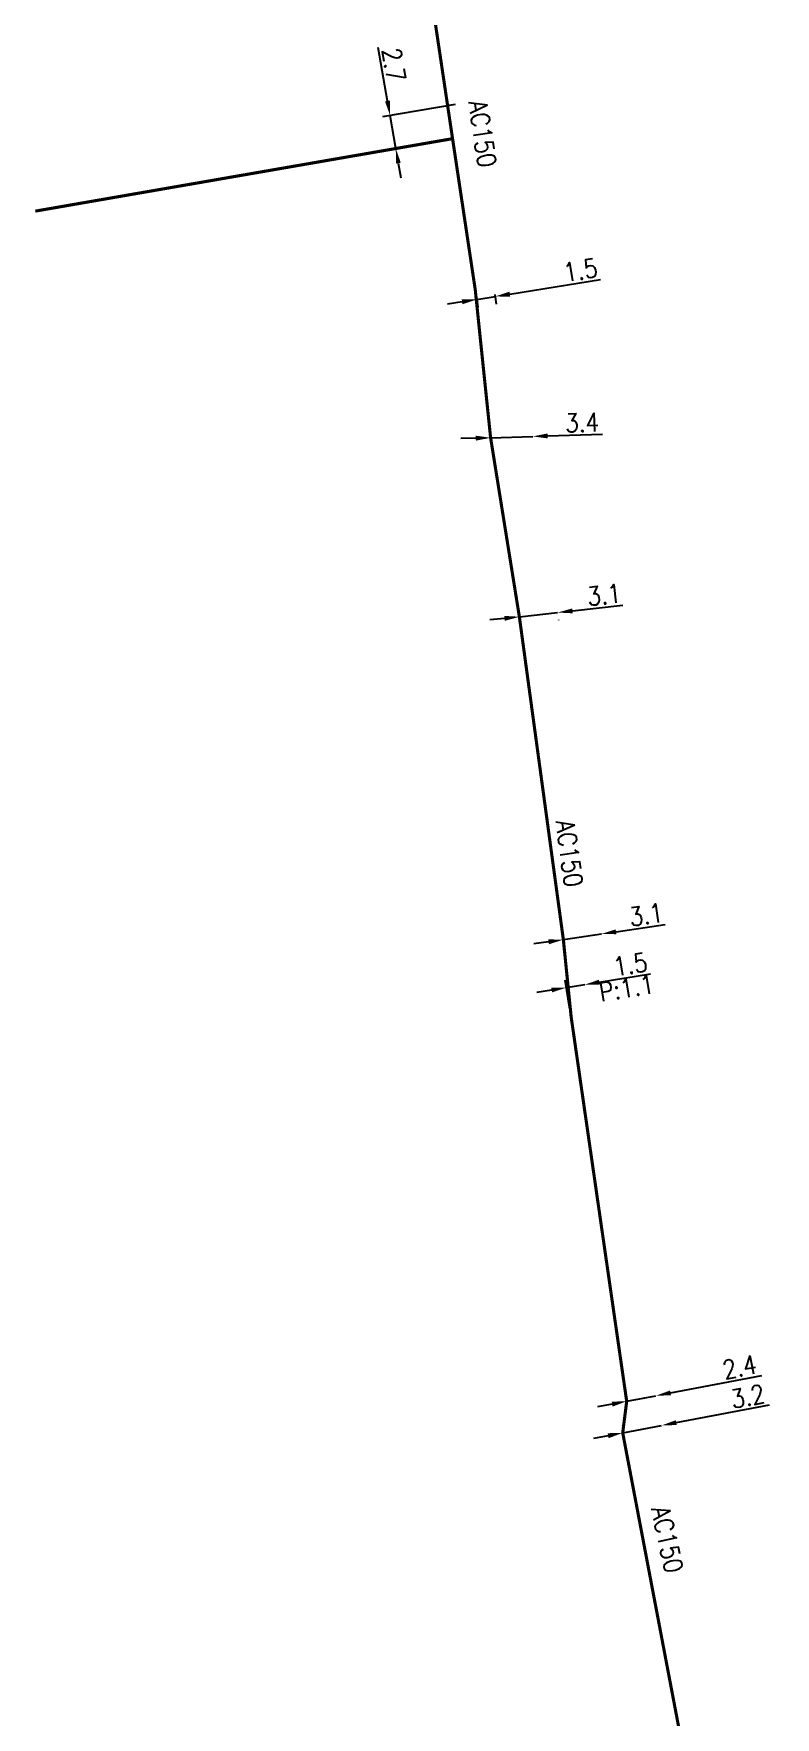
# Model space of a CAD drawing. Header units: millimetres. Extents: x 155997 to 157006, y 121209 to 122008.
# Drawn here: x 156834.7 to 156894.5, y 121737 to 121872.9 of the extents above; entities that cross this region are included whole.
import ezdxf

# ---------------------------------------------------------------- set-up
doc = ezdxf.new("R2010")
doc.units = ezdxf.units.MM
doc.linetypes.add('L_100_AP', pattern=[14, 10, -1.5, 1, -1.5])
doc.linetypes.add('L_RAC_AP', pattern=[3.5, 2, -1.5])
doc.layers.add('L_140', color=3, linetype='CONTINUOUS')
doc.layers.add('L_170', color=7, linetype='CONTINUOUS', plot=False)
doc.styles.get("Standard").update_dxf_attribs({"font": 'romans.shx', "width": 0.85})
doc.dimstyles.get("Standard").update_dxf_attribs({"dimtxt": 1.5, "dimasz": 1.2, "dimexe": 0.625, "dimexo": 0.625, "dimgap": 0.25, "dimtad": 1, "dimdec": 1, "dimzin": 0, "dimdsep": 46, "dimtxsty": 'Standard', "dimcen": -0.5, "dimadec": 0, "dimazin": 0, "dimtfac": 1, "dimtdec": 1, "dimtmove": 0, "dimatfit": 3, "dimfxl": 0, "dimtolj": 1, "dimtzin": 0, "dimarcsym": 0})

# ---------------------------------------------------------------- blocks, each defined once
blk = doc.blocks.new('*D329')
at = {"layer": 'L_140', "color": 0, "linetype": 'Continuous', "lineweight": -2, "transparency": 16777216}
for p, q in [((156886.07, 121763.19), (156893.43, 121764.6)), ((156881.36, 121762.28), (156880.18, 121762.05)), ((156882.53, 121762.51), (156884.89, 121762.96))]:
    blk.add_line(p, q, dxfattribs=at)
at = {"layer": 'L_140', "color": 0, "linetype": 'Continuous', "transparency": 16777216}
for points in [[(156881.32, 121762.48), (156881.39, 121762.08), (156882.53, 121762.51)], [(156886.03, 121763.38), (156886.11, 121762.99), (156884.89, 121762.96)]]:
    blk.add_solid(points, dxfattribs=at)
at = {"layer": 'L_140', "color": 0, "linetype": 'Continuous', "transparency": 16777216, "insert": (156891.65, 121765.28), "char_height": 1.5, "attachment_point": 5, "rotation": 10.8734}
blk.add_mtext('\\A1;2.4', dxfattribs=at)
blk = doc.blocks.new('*D330')
at = {"layer": 'L_140', "color": 0, "linetype": 'Continuous', "lineweight": -2, "transparency": 16777216}
for p, q in [((156886.53, 121760.79), (156894.05, 121762.23)), ((156881.03, 121759.73), (156879.85, 121759.5)), ((156882.09, 121760.57), (156882.09, 121760.57)), ((156882.21, 121759.96), (156885.35, 121760.56))]:
    blk.add_line(p, q, dxfattribs=at)
at = {"layer": 'L_140', "color": 0, "linetype": 'Continuous', "transparency": 16777216}
for points in [[(156886.49, 121760.98), (156886.57, 121760.59), (156885.35, 121760.56)], [(156880.99, 121759.93), (156881.07, 121759.53), (156882.21, 121759.96)]]:
    blk.add_solid(points, dxfattribs=at)
at = {"layer": 'L_140', "color": 0, "linetype": 'Continuous', "transparency": 16777216, "insert": (156892.3, 121762.91), "char_height": 1.5, "attachment_point": 5, "rotation": 10.8734}
blk.add_mtext('\\A1;3.2', dxfattribs=at)
blk = doc.blocks.new('*D331')
at = {"layer": 'L_140', "color": 0, "linetype": 'Continuous', "lineweight": -2, "transparency": 16777216}
for p, q in [((156877.94, 121794.16), (156877.56, 121796.52)), ((156877.66, 121795.91), (156879.14, 121796.15)), ((156880.32, 121796.34), (156884.46, 121797.02)), ((156876.47, 121795.71), (156875.29, 121795.52))]:
    blk.add_line(p, q, dxfattribs=at)
at = {"layer": 'L_140', "color": 0, "linetype": 'Continuous', "transparency": 16777216}
for points in [[(156880.29, 121796.54), (156880.36, 121796.15), (156879.14, 121796.15)], [(156876.44, 121795.91), (156876.51, 121795.52), (156877.66, 121795.91)]]:
    blk.add_solid(points, dxfattribs=at)
at = {"layer": 'L_140', "color": 0, "linetype": 'Continuous', "transparency": 16777216, "insert": (156882.82, 121797.77), "char_height": 1.5, "attachment_point": 5, "rotation": 9.2857}
blk.add_mtext('\\A1;1.5', dxfattribs=at)
blk = doc.blocks.new('*D332')
at = {"layer": 'L_140', "color": 0, "linetype": 'Continuous', "lineweight": -2, "transparency": 16777216}
for p, q in [((156877.42, 121799.78), (156880.49, 121800.24)), ((156881.67, 121800.42), (156885.64, 121801.01)), ((156876.23, 121799.61), (156875.05, 121799.43))]:
    blk.add_line(p, q, dxfattribs=at)
at = {"layer": 'L_140', "color": 0, "linetype": 'Continuous', "transparency": 16777216}
for points in [[(156881.64, 121800.61), (156881.7, 121800.22), (156880.49, 121800.24)], [(156876.2, 121799.8), (156876.26, 121799.41), (156877.42, 121799.78)]]:
    blk.add_solid(points, dxfattribs=at)
at = {"layer": 'L_140', "color": 0, "linetype": 'Continuous', "transparency": 16777216, "insert": (156884.1, 121801.79), "char_height": 1.5, "attachment_point": 5, "rotation": 8.4619}
blk.add_mtext('\\A1;3.1', dxfattribs=at)
blk = doc.blocks.new('*D333')
at = {"layer": 'L_140', "color": 0, "linetype": 'Continuous', "lineweight": -2, "transparency": 16777216}
for p, q in [((156873.87, 121825.85), (156876.95, 121826.19)), ((156878.15, 121826.33), (156882.21, 121826.78)), ((156872.68, 121825.72), (156871.49, 121825.59)), ((156877.02, 121825.59), (156877.02, 121825.57))]:
    blk.add_line(p, q, dxfattribs=at)
at = {"layer": 'L_140', "color": 0, "linetype": 'Continuous', "transparency": 16777216}
for points in [[(156878.13, 121826.52), (156878.17, 121826.13), (156876.95, 121826.19)], [(156872.66, 121825.92), (156872.7, 121825.52), (156873.87, 121825.85)]]:
    blk.add_solid(points, dxfattribs=at)
at = {"layer": 'L_140', "color": 0, "linetype": 'Continuous', "transparency": 16777216, "insert": (156880.71, 121827.62), "char_height": 1.5, "attachment_point": 5, "rotation": 6.3101}
blk.add_mtext('\\A1;3.1', dxfattribs=at)
blk = doc.blocks.new('*D334')
at = {"layer": 'L_140', "color": 0, "linetype": 'Continuous', "lineweight": -2, "transparency": 16777216}
for p, q in [((156870.35, 121840.27), (156869.15, 121840.23)), ((156871.53, 121840.93), (156871.53, 121840.93)), ((156871.55, 121840.3), (156874.95, 121840.41)), ((156876.15, 121840.45), (156880.58, 121840.59))]:
    blk.add_line(p, q, dxfattribs=at)
at = {"layer": 'L_140', "color": 0, "linetype": 'Continuous', "transparency": 16777216}
for points in [[(156870.35, 121840.47), (156870.36, 121840.07), (156871.55, 121840.3)], [(156876.14, 121840.65), (156876.16, 121840.25), (156874.95, 121840.41)]]:
    blk.add_solid(points, dxfattribs=at)
at = {"layer": 'L_140', "color": 0, "linetype": 'Continuous', "transparency": 16777216, "insert": (156878.93, 121841.53), "char_height": 1.5, "attachment_point": 5, "rotation": 1.7915}
blk.add_mtext('\\A1;3.4', dxfattribs=at)
blk = doc.blocks.new('*D335')
at = {"layer": 'L_140', "color": 0, "linetype": 'Continuous', "lineweight": -2, "transparency": 16777216}
for p, q in [((156871.89, 121851.88), (156872.01, 121851.09)), ((156873.1, 121851.9), (156880.43, 121853.08)), ((156869.25, 121851.28), (156868.06, 121851.09)), ((156870.41, 121851.64), (156870.53, 121850.85)), ((156870.43, 121851.47), (156871.91, 121851.71))]:
    blk.add_line(p, q, dxfattribs=at)
at = {"layer": 'L_140', "color": 0, "linetype": 'Continuous', "transparency": 16777216}
for points in [[(156873.07, 121852.1), (156873.13, 121851.7), (156871.91, 121851.71)], [(156869.22, 121851.48), (156869.28, 121851.08), (156870.43, 121851.47)]]:
    blk.add_solid(points, dxfattribs=at)
at = {"layer": 'L_140', "color": 0, "linetype": 'Continuous', "transparency": 16777216, "insert": (156878.8, 121853.83), "char_height": 1.5, "attachment_point": 5, "rotation": 9.1724}
blk.add_mtext('\\A1;1.5', dxfattribs=at)
blk = doc.blocks.new('*D336')
at = {"layer": 'L_170', "color": 0, "linetype": 'Continuous', "lineweight": -2, "transparency": 16777216}
for p, q in [((156863.23, 121867.49), (156862.48, 121871.8)), ((156868.7, 121867.22), (156862.82, 121866.2)), ((156863.9, 121863.65), (156863.44, 121866.31)), ((156835.42, 121858.7), (156864.51, 121863.76)), ((156864.1, 121862.47), (156864.31, 121861.29))]:
    blk.add_line(p, q, dxfattribs=at)
at = {"layer": 'L_170', "color": 0, "linetype": 'Continuous', "transparency": 16777216}
for points in [[(156863.43, 121867.53), (156863.03, 121867.46), (156863.44, 121866.31)], [(156864.3, 121862.51), (156863.91, 121862.44), (156863.9, 121863.65)]]:
    blk.add_solid(points, dxfattribs=at)
at = {"layer": 'L_170', "color": 0, "linetype": 'Continuous', "transparency": 16777216, "insert": (156863.74, 121870.41), "char_height": 1.5, "attachment_point": 5, "rotation": 279.863}
blk.add_mtext('\\A1;2.7', dxfattribs=at)

msp = doc.modelspace()

# ---------------------------------------------------------------- linework, layer by layer
at = {"layer": 'L_140', "linetype": 'L_100_AP', "ltscale": 0.5, "const_width": 0.25, "flags": 128}
msp.add_lwpolyline([(156894.4, 121695.01), (156894.27, 121695.8), (156892.44, 121707.15), (156891.05, 121717.24), (156887.72, 121730.98), (156882.21, 121759.96), (156882.53, 121762.51), (156878.05, 121793.54), (156877.42, 121799.78), (156873.87, 121825.85), (156871.55, 121840.3), (156870.31, 121852.26), (156868.48, 121864.45), (156866.98, 121874.5), (156866.98, 121874.5), (156866.22, 121880.47), (156866.24, 121882.4), (156867.02, 121889.88), (156868.56, 121897.21), (156871.95, 121912.12), (156871.95, 121912.12), (156871.95, 121912.12), (156879.18, 121943.02), (156879.86, 121946.05)], dxfattribs=at)
at = {"layer": 'L_170', "linetype": 'L_RAC_AP', "ltscale": 0.5, "const_width": 0.25, "flags": 128}
msp.add_lwpolyline([(156868.48, 121864.45), (156834.81, 121858.6)], dxfattribs=at)

# ---------------------------------------------------------------- texts
at = {"layer": 'L_140', "linetype": 'Continuous', "width": 0.85}
for s, rotation, p in [('AC150', 278.5632, (156869.75, 121867.41)), ('AC150', 277.7456, (156876.8, 121809.32)), ('P:1.1', 9.2857, (156880.45, 121794.77)), ('AC150', 282.2715, (156884.5, 121753.83))]:
    msp.add_text(s, height=1.5, rotation=rotation, dxfattribs=at).set_placement(p)

# ---------------------------------------------------------------- dimensions: what is measured, and where the dimension line sits
at = {"layer": 'L_140', "linetype": 'Continuous'}
for base, p1, p2, angle, picture, middle in [((156871.91, 121851.71), (156870.31, 121852.26), (156871.79, 121852.5), 189.1724, '*D335', (156878.95, 121852.85)), ((156874.95, 121840.41), (156871.55, 121840.3), (156874.95, 121840.41), 181.7915, '*D334', (156878.96, 121840.53)), ((156876.95, 121826.19), (156873.87, 121825.85), (156876.95, 121826.21), 186.3101, '*D333', (156880.82, 121826.62)), ((156880.49, 121800.24), (156877.42, 121799.78), (156880.49, 121800.24), 188.4619, '*D332', (156884.25, 121800.8)), ((156879.14, 121796.15), (156878.05, 121793.54), (156879.14, 121796.15), 189.2857, '*D331', (156882.98, 121796.78)), ((156884.89, 121762.96), (156882.53, 121762.51), (156884.89, 121762.96), 190.8734, '*D329', (156891.84, 121764.29)), ((156885.35, 121760.56), (156882.21, 121759.96), (156885.35, 121760.56), 190.8734, '*D330', (156892.49, 121761.93))]:
    dim = msp.add_linear_dim(base=base, p1=p1, p2=p2, angle=angle, dimstyle='Standard', override={"dimatfit": 0}, dxfattribs=at)
    dim.commit()
    dim.dimension.update_dxf_attribs({"geometry": picture, "text_midpoint": middle, "dimtype": 160})
at = {"layer": 'L_170', "linetype": 'Continuous'}
dim = msp.add_linear_dim(base=(156863.44, 121866.31), p1=(156834.81, 121858.6), p2=(156869.31, 121867.33), angle=279.863, dimstyle='Standard', override={"dimatfit": 0}, dxfattribs=at)
dim.commit()
dim.dimension.update_dxf_attribs({"geometry": '*D336', "text_midpoint": (156862.75, 121870.24), "dimtype": 160})

doc.saveas('drawing.dxf')
